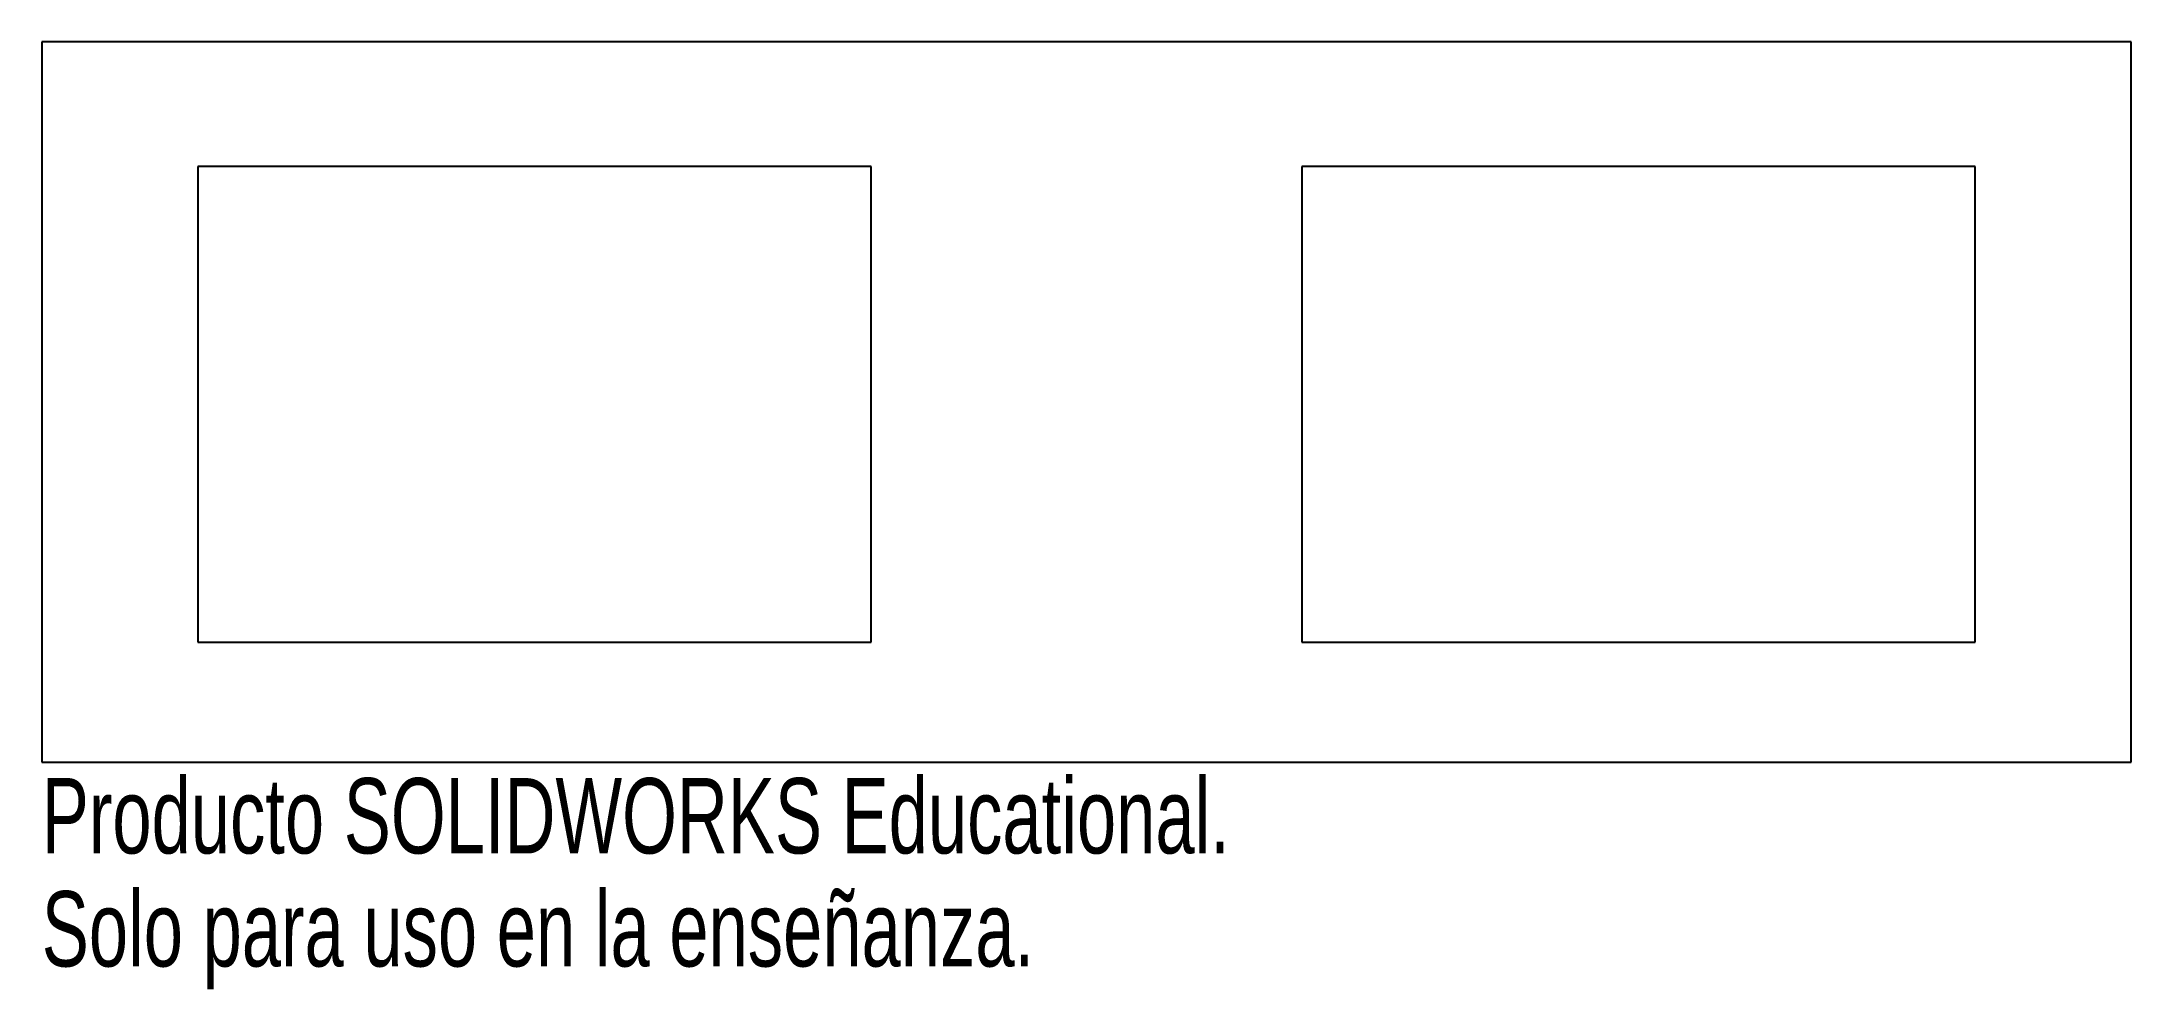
# Model space of a CAD drawing. Header units: millimetres. Extents: x 0 to 13.4, y -1.5 to 4.6.
import ezdxf

# ---------------------------------------------------------------- set-up
doc = ezdxf.new("R2010")
doc.units = ezdxf.units.MM
doc.styles.add('SLDTEXTSTYLE0', font='TXT', dxfattribs={"width": 0.7})

msp = doc.modelspace()

# ---------------------------------------------------------------- linework, layer by layer
at = {"color": 7, "linetype": 'Continuous', "lineweight": 25}
for p, q in [((13.4, 4.62), (0, 4.62)), ((0, 4.62), (0, 0)), ((13.4, 0), (13.4, 4.62)), ((5.318, 3.82), (1, 3.82)), ((1, 3.82), (1, 0.769)), ((5.318, 0.769), (5.318, 3.82)), ((12.4, 3.82), (8.082, 3.82)), ((8.082, 3.82), (8.082, 0.769)), ((12.4, 0.769), (12.4, 3.82)), ((1, 0.769), (5.318, 0.769)), ((8.082, 0.769), (12.4, 0.769)), ((0, 0), (13.4, 0))]:
    msp.add_line(p, q, dxfattribs=at)

# ---------------------------------------------------------------- texts
at = {"color": 7, "linetype": 'Continuous', "char_height": 0.48336, "attachment_point": 1, "style": 'SLDTEXTSTYLE0'}
for s, insert in [('Producto SOLIDWORKS Educational.', (0, -0.102)), ('Solo para uso en la enseñanza.', (0, -0.827))]:
    msp.add_mtext(s, dxfattribs=dict(at, insert=insert))

doc.saveas('drawing.dxf')
